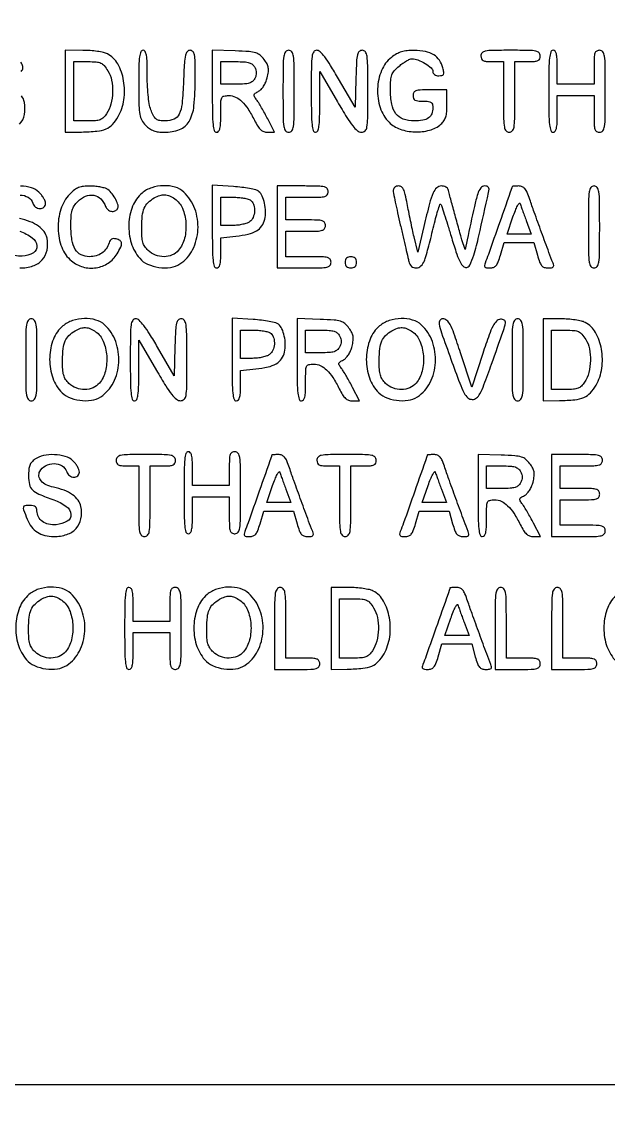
# Model space of a CAD drawing. Extents: x 0 to 1066, y 0 to 761.
# Drawn here: x 835.47 to 853.03, y 336.41 to 368.78 of the extents above; entities that cross this region are included whole.
import ezdxf

# ---------------------------------------------------------------- set-up
doc = ezdxf.new("R2010")
doc.units = 0
doc.header["$MEASUREMENT"] = 0

msp = doc.modelspace()

# ---------------------------------------------------------------- linework, layer by layer
for points in [[(183.390323, 95.266879, 0.000001), (192.989143, 95.254457, 0.000118)], [(479.458836, 95.240684, -0.000004), (502.524384, 95.211821, -0.198594)], [(710.559243, 95.267872, -0.000023), (733.258836, 95.240684, -0.000004), (756.324384, 95.211821, -0.198594)], [(416.092229, 95.24091, -0.000004), (439.072908, 95.212432, -0.198597)], [(542.992229, 95.24091, -0.000004), (565.972908, 95.212432, -0.198597)], [(606.442229, 95.24091, -0.000004), (629.422908, 95.212432, -0.198597)], [(669.892229, 95.24091, -0.000004), (692.872908, 95.212432, -0.198597)], [(835.461196, 367.292972, 0.210147), (835.5096, 367.403053, 0.093821), (835.495933, 367.475246, 0.037607), (835.452083, 367.56617, 0.035541)], [(835.413688, 365.714824, 0.137881), (835.555828, 366.001302, 0.093265), (835.556028, 366.368047, 0.114024), (835.472495, 366.558928, 0.079467)], [(835.430231, 363.592698, -0.133716), (835.669553, 363.5261, -0.183571), (835.807073, 363.352672, 0.153609), (835.888987, 363.236012, 0.157876), (836.022016, 363.188861, 0.194842), (836.137996, 363.232172, 0.210147), (836.1864, 363.342253, 0.093821), (836.172733, 363.414446, 0.037607), (836.128883, 363.50537, 0.035541), (836.065523, 363.598863, 0.037508), (835.990597, 363.680653, 0.118482), (835.76487, 363.809394, 0.061394), (835.442523, 363.861356, 0.060569)], [(835.423473, 361.4112, 0.079385), (835.812677, 361.473386, 0.130563), (836.090488, 361.654024, 0.137881), (836.232628, 361.940502, 0.093265), (836.232828, 362.307247, 0.114024), (836.149295, 362.498128, 0.079467), (835.98027, 362.662886, 0.063948), (835.730922, 362.7947, 0.038754), (835.409766, 362.887434, -0.060203)], [(835.417697, 362.510657, -0.070637), (835.792195, 362.314569, -0.215768), (835.931951, 362.071824, -0.299828), (835.824196, 361.867464, -0.104684), (835.490404, 361.76627, -0.073735), (835.263938, 361.780205, -0.104161)]]:
    msp.add_lwpolyline(points, format="xyb")
for points in [[(409.06215, 749.15415), (40.8618, 749.132981), (40.8618, 380.65769), (40.8618, 12.1824), (501.2973, 12.1824), (961.7328, 12.1824), (961.7328, 380.646631), (961.7328, 749.110861), (961.41555, 749.1633, 0.040886), (961.153339, 749.184871, 0.000002), (934.190609, 749.194398, 0.000089), (904.448031, 749.199508, 0.000054), (869.1804, 749.195529, -0.000029), (813.61687, 749.186499, -0.000004), (696.10453, 749.175037, -0.000004), (556.774728, 749.163736, -0.000004)], [(836.7786, 366.6987), (836.7786, 365.472), (837.26505, 365.480433, 0.018847), (837.72802, 365.505933, 0.076273), (838.001429, 365.574281, 0.107083), (838.192618, 365.708069, 0.057946), (838.362822, 365.940964, 0.09461), (838.533813, 366.445618, 0.077415), (838.524401, 367.016231, 0.083451), (838.348767, 367.516665, 0.148656), (838.038584, 367.818403, 0.065462), (837.92624, 367.858866, 0.01784), (837.740259, 367.892574, 0.017725), (837.524631, 367.915991, 0.017594), (837.30735, 367.924153), (836.7786, 367.9254)], [(838.9782, 366.906355, 0.003964), (838.983225, 366.272502, 0.037977), (839.00797, 366.003631, 0.086932), (839.06789, 365.834839, 0.067817), (839.185855, 365.679655, 0.045287), (839.303029, 365.58198, 0.061733), (839.424829, 365.518405, 0.057123), (839.565702, 365.483388, 0.032389), (839.741316, 365.472, 0.091481), (840.199083, 365.55646, 0.171956), (840.481883, 365.797325, 0.107033), (840.629919, 366.25713, 0.02456), (840.6702, 367.076683, 0.004091), (840.666058, 367.582882, 0.042042), (840.645104, 367.790879, 0.139542), (840.596841, 367.887871, 0.210994), (840.511867, 367.9254, 0.224554), (840.425366, 367.884489, 0.120063), (840.373004, 367.775607, 0.038088), (840.34221, 367.545674, 0.003955), (840.315425, 367.000462, -0.011778), (840.27175, 366.32671, -0.086058), (840.188904, 366.015262, -0.186836), (840.033186, 365.864354, -0.100409), (839.767224, 365.8104, -0.036356), (839.605466, 365.822177, -0.118728), (839.506554, 365.861881, -0.110433), (839.432563, 365.944102, -0.02926), (839.354583, 366.103783, -0.051176), (839.303026, 366.274361, -0.018965), (839.264664, 366.522597, -0.016895), (839.240092, 366.82299, -0.011958), (839.232, 367.161283, 0.005918), (839.227205, 367.566443, 0.03524), (839.207338, 367.776897, 0.084231), (839.169149, 367.887437, 0.274093), (839.1051, 367.9254, 0.308918), (839.038915, 367.880195, 0.062189), (839.001984, 367.734409, 0.026926), (838.982683, 367.459339, 0.004053)], [(841.1778, 366.702121, 0.003202), (841.182126, 366.026613, 0.022501), (841.201132, 365.69817, 0.049121), (841.23703, 365.521947, 0.329081), (841.3047, 365.472, 0.232029), (841.366437, 365.50228, 0.108427), (841.405569, 365.5848, 0.047315), (841.426301, 365.740657, 0.00942), (841.4316, 366.0219, -0.00595), (841.435907, 366.383865, -0.096871), (841.461944, 366.501998, -0.238613), (841.52661, 366.555615, -0.056005), (841.670653, 366.5718, -0.111153), (841.872105, 366.526456, -0.081177), (842.06142, 366.395601, -0.058854), (842.24711, 366.168971, -0.025924), (842.438972, 365.83155, 0.021841), (842.538716, 365.652753, 0.069009), (842.62587, 365.547227, 0.100305), (842.718378, 365.491432, 0.085906), (842.830645, 365.472), (843.04185, 365.472), (842.835673, 365.87385, 0.006834), (842.747606, 366.039872, 0.006481), (842.653498, 366.206412, 0.006451), (842.566451, 366.35156, 0.022591), (842.505027, 366.441675, -0.02569), (842.438448, 366.540664, -0.192002), (842.429529, 366.595464, -0.198014), (842.460863, 366.64039, -0.027525), (842.561728, 366.697575, 0.089041), (842.639681, 366.755414, 0.046566), (842.714198, 366.851076, 0.042448), (842.777434, 366.971402, 0.038847), (842.821664, 367.104263, 0.026721), (842.855634, 367.280622, 0.076578), (842.853642, 367.405041, 0.082928), (842.814616, 367.517384, 0.035157), (842.728272, 367.652062, 0.057331), (842.605702, 367.78234, 0.10358), (842.477317, 367.851632, 0.055706), (842.282185, 367.886574, 0.007564), (841.866958, 367.907671), (841.1778, 367.932243)], [(843.2928, 366.6987, 0.002322), (843.296389, 365.925838, 0.031956), (843.316867, 365.646487, 0.123223), (843.367678, 365.520109, 0.240299), (843.462, 365.472, 0.240299), (843.556322, 365.520109, 0.123223), (843.607133, 365.646487, 0.031956), (843.627611, 365.925838, 0.002322), (843.6312, 366.6987, 0.002322), (843.627611, 367.471562, 0.031956), (843.607133, 367.750912, 0.123223), (843.556322, 367.877291, 0.240299), (843.462, 367.9254, 0.240299), (843.367678, 367.877291, 0.123223), (843.316867, 367.750912, 0.031956), (843.296389, 367.471562, 0.002322)], [(844.1388, 366.6987, 0.003213), (844.143128, 366.025179, 0.022561), (844.162138, 365.6976, 0.049302), (844.198053, 365.521877, 0.328801), (844.2657, 365.472, 0.295501), (844.331072, 365.514331, 0.070336), (844.368806, 365.645031, 0.029944), (844.38884, 365.892594, 0.004715), (844.394437, 366.38145), (844.396274, 367.2909), (844.923187, 366.384757, 0.006242), (845.202561, 365.917824, 0.029041), (845.382282, 365.660537, 0.052989), (845.519526, 365.520038, 0.170079), (845.64045, 365.475307, 0.199339), (845.748731, 365.518073, 0.163117), (845.806425, 365.629506, 0.036571), (845.827504, 365.888381, 0.002034), (845.8308, 366.6987, 0.002367), (845.827169, 367.465872, 0.031318), (845.806784, 367.748183, 0.117824), (845.756977, 367.876877, 0.246563), (845.66456, 367.9254, 0.195513), (845.573755, 367.888482, 0.145553), (845.520452, 367.793056, 0.043894), (845.492939, 367.586793, 0.004128), (845.47421, 367.075518), (845.4501, 366.225636), (844.956917, 367.075518, 0.007787), (844.716838, 367.474783, 0.025041), (844.540001, 367.72941, 0.035073), (844.402147, 367.884318, 0.195814), (844.301267, 367.9254, 0.254619), (844.211261, 367.876388, 0.110911), (844.162751, 367.744558, 0.030502), (844.142487, 367.458386, 0.002427)], [(846.537328, 367.713543, 0.129246), (846.241205, 367.320897, 0.088626), (846.123013, 366.772592, 0.087215), (846.201565, 366.208933, 0.118789), (846.46836, 365.772731, 0.112618), (846.796824, 365.566294, 0.075265), (847.234935, 365.483595, 0.075304), (847.677652, 365.534285, 0.113008), (848.019523, 365.716366, 0.065979), (848.107355, 365.815589, 0.074329), (848.162072, 365.930491, 0.054743), (848.190967, 366.083484, 0.019325), (848.1996, 366.306773), (848.1996, 366.741), (847.692, 366.741, 0.008455), (847.398302, 366.736033, 0.072107), (847.269, 366.7128, 0.188641), (847.207468, 366.661532, 0.12648), (847.1844, 366.5718, 0.087745), (847.199399, 366.486992, 0.177212), (847.242563, 366.435836, 0.10769), (847.326166, 366.409553, 0.022514), (847.4805, 366.4026, -0.021714), (847.642585, 366.395558, -0.124268), (847.723265, 366.367551, -0.187079), (847.763695, 366.310864, -0.062494), (847.7766, 366.20802, -0.091498), (847.742963, 366.025747, -0.148314), (847.647174, 365.902186, -0.113347), (847.477088, 365.832047, -0.041372), (847.21592, 365.8104, -0.086758), (846.893334, 365.866799, -0.145015), (846.673123, 366.028775, -0.116882), (846.547179, 366.313949, -0.045825), (846.5076, 366.744889, -0.015089), (846.516247, 367.031368, -0.073154), (846.549495, 367.190158, -0.095003), (846.622951, 367.312179, -0.035007), (846.767891, 367.45258, -0.021479), (846.876686, 367.536417, -0.024071), (846.988326, 367.607263, -0.024321), (847.088191, 367.657828, -0.105406), (847.152792, 367.6716, -0.095864), (847.330127, 367.637284, -0.042073), (847.544696, 367.529265, -0.039621), (847.727119, 367.396347, -0.218876), (847.7766, 367.288727, 0.137225), (847.790137, 367.240332, 0.104143), (847.827996, 367.199939, 0.087371), (847.885539, 367.173135, 0.065501), (847.954971, 367.164, 0.051376), (848.047948, 367.173579, 0.224479), (848.090899, 367.206025, 0.158116), (848.10158, 367.268788, 0.023398), (848.076742, 367.39665, 0.090086), (847.974494, 367.62664, 0.105062), (847.802033, 367.791682, 0.089301), (847.55348, 367.889788, 0.048933), (847.2267, 367.922581, 0.02471), (847.007234, 367.912218, 0.049497), (846.837112, 367.878529, 0.05494), (846.688639, 367.815021, 0.038421)], [(849.2148, 367.7562, 0.094959), (849.231363, 367.669774, 0.184152), (849.27825, 367.618725, 0.098846), (849.371239, 367.59333, 0.017388), (849.5532, 367.587), (849.8916, 367.587), (849.8916, 366.5295, 0.002827), (849.895331, 365.869541, 0.036854), (849.916134, 365.625338, 0.138781), (849.967394, 365.514868, 0.218517), (850.0608, 365.472, 0.218517), (850.154206, 365.514868, 0.138781), (850.205466, 365.625338, 0.036854), (850.226269, 365.869541, 0.002827), (850.23, 366.5295), (850.23, 367.587), (850.6107, 367.587, 0.013964), (850.820458, 367.592859, 0.090841), (850.922663, 367.61755, 0.188085), (850.973234, 367.668595, 0.102588), (850.9914, 367.7562, 0.193568), (850.954202, 367.848685, 0.15568), (850.859213, 367.900221, 0.043488), (850.650205, 367.921467, 0.003595), (850.1031, 367.9254, 0.003595), (849.555995, 367.921467, 0.043488), (849.346988, 367.900221, 0.15568), (849.251998, 367.848685, 0.193568)], [(851.2452, 366.6987, 0.003213), (851.249528, 366.025179, 0.022561), (851.268538, 365.6976, 0.049302), (851.304453, 365.521877, 0.328801), (851.3721, 365.472, 0.232029), (851.433837, 365.50228, 0.108427), (851.472969, 365.5848, 0.047315), (851.493701, 365.740657, 0.00942), (851.499, 366.0219), (851.499, 366.5718), (852.0489, 366.5718), (852.5988, 366.5718), (852.5988, 366.0219, 0.007414), (852.603571, 365.70012, 0.067313), (852.626458, 365.561888, 0.186514), (852.677813, 365.496704, 0.134481), (852.768, 365.472, 0.240299), (852.862322, 365.520109, 0.123223), (852.913133, 365.646487, 0.031956), (852.933611, 365.925838, 0.002322), (852.9372, 366.6987, 0.002322), (852.933611, 367.471562, 0.031956), (852.913133, 367.750912, 0.123223), (852.862322, 367.877291, 0.240299), (852.768, 367.9254, 0.12648), (852.678268, 367.902332, 0.188641), (852.627, 367.8408, 0.072107), (852.603767, 367.711498, 0.008455), (852.5988, 367.4178), (852.5988, 366.9102), (852.0489, 366.9102), (851.499, 366.9102), (851.499, 367.4178, 0.010614), (851.493547, 367.674641, 0.050675), (851.472563, 367.81965, 0.113455), (851.433268, 367.89683, 0.222027), (851.3721, 367.9254, 0.328801), (851.304453, 367.875523, 0.049302), (851.268538, 367.6998, 0.022561), (851.249528, 367.372221, 0.003213)], [(838.053553, 367.31205, -0.090931), (838.165874, 367.030331, -0.056823), (838.195935, 366.675409, -0.056208), (838.145025, 366.317588, -0.081785), (838.01623, 366.026709, -0.053857), (837.922967, 365.913166, -0.102503), (837.823965, 365.849535, -0.073821), (837.686288, 365.818809, -0.018052), (837.45345, 365.8104), (837.0324, 365.8104), (837.0324, 366.6987), (837.0324, 367.587), (837.456643, 367.587, -0.017821), (837.706618, 367.578088, -0.090339), (837.841117, 367.543535, -0.111314), (837.940876, 367.467166, -0.033754)], [(842.4468, 367.4178, -0.049536), (842.482962, 367.330426, -0.073486), (842.495053, 367.2486, -0.073486), (842.482962, 367.166774, -0.049536), (842.4468, 367.0794, -0.09537), (842.377905, 366.994475, -0.100861), (842.283666, 366.943233, -0.059921), (842.138632, 366.917248, -0.014397), (841.893923, 366.9102), (841.4316, 366.9102), (841.4316, 367.2486), (841.4316, 367.587), (841.893923, 367.587, -0.014397), (842.138632, 367.579952, -0.059921), (842.283666, 367.553967, -0.100861), (842.377905, 367.502725, -0.09537)], [(836.914429, 363.62012, 0.114205), (836.646561, 363.16974, 0.083506), (836.563634, 362.591764, 0.085163), (836.674164, 362.029294, 0.127519), (836.962603, 361.623227, 0.108551), (837.308466, 361.441735, 0.105254), (837.702605, 361.419143, 0.106878), (838.067022, 361.558573, 0.11522), (838.329718, 361.833312, 0.021165), (838.438399, 362.036461, 0.127063), (838.461565, 362.153049, 0.232712), (838.418827, 362.228758, 0.086167), (838.304343, 362.280943, 0.067058), (838.227489, 362.290355, 0.120753), (838.166362, 362.274591, 0.12276), (838.120109, 362.232609, 0.07065), (838.087301, 362.164411, -0.072622), (838.001176, 361.987171, -0.089596), (837.872695, 361.856259, -0.08774), (837.704231, 361.776738, -0.066597), (837.501387, 361.7496, -0.114856), (837.251275, 361.807822, -0.145297), (837.077722, 361.968208, -0.099183), (836.978115, 362.251134, -0.035212), (836.9478, 362.681069, -0.014703), (836.956129, 362.964243, -0.055361), (836.986025, 363.139021, -0.07729), (837.047479, 363.271512, -0.049247), (837.155455, 363.403145, -0.096703), (837.389025, 363.560412, -0.146157), (837.631027, 363.587024, -0.15206), (837.841232, 363.47691, -0.107279), (837.986738, 363.25125, 0.127947), (838.053011, 363.157126, 0.131147), (838.15616, 363.108314, 0.142401), (838.263476, 363.119266, 0.159485), (838.342619, 363.186052, 0.211029), (838.356763, 363.288173, 0.047286), (838.291219, 363.455749, 0.046742), (838.183102, 363.62791, 0.065556), (838.054931, 363.756159, 0.088545), (837.977829, 363.796119, 0.025252), (837.846736, 363.829736, 0.02458), (837.692306, 363.853294, 0.023821), (837.534678, 363.861909, 0.026305), (837.32463, 363.852319, 0.068477), (837.177786, 363.817166, 0.074054), (837.052648, 363.745592, 0.034872)], [(839.077603, 363.652573, 0.123885), (838.794412, 363.259877, 0.085485), (838.680837, 362.720957, 0.082885), (838.753308, 362.158936, 0.104562), (839.005039, 361.700326, 0.111799), (839.243009, 361.523975, 0.06908), (839.579408, 361.428281, 0.069045), (839.929365, 361.427815, 0.111332), (840.207282, 361.531881, 0.131426), (840.588039, 361.95786, 0.103697), (840.748454, 362.557511, 0.101152), (840.65579, 363.183853, 0.118621), (840.325171, 363.683419, 0.118666), (840.065435, 363.830001, 0.075716), (839.719756, 363.873938, 0.073305), (839.364741, 363.812607, 0.095814)], [(841.1778, 362.649026, 0.003177), (841.182121, 361.969044, 0.022367), (841.201118, 361.638654, 0.048715), (841.23698, 361.461302, 0.329705), (841.3047, 361.4112, 0.208378), (841.365043, 361.43749, 0.11961), (841.404531, 361.507927, 0.055661), (841.425906, 361.638999, 0.012613), (841.4316, 361.864664), (841.4316, 362.318128), (841.88655, 362.365083, 0.029754), (842.252321, 362.424988, 0.076952), (842.500388, 362.522757, 0.106873), (842.658428, 362.667632, 0.100256), (842.747012, 362.86812, 0.058942), (842.769983, 363.100686, 0.048856), (842.74094, 363.347941, 0.051542), (842.669641, 363.564871, 0.114883), (842.565197, 363.702457, 0.111025), (842.481735, 363.745019, 0.015594), (842.291766, 363.78735, 0.017167), (842.060129, 363.823244, 0.01383), (841.809235, 363.846328), (841.1778, 363.886851)], [(843.1236, 362.6379), (843.1236, 361.4112), (843.9273, 361.4112, 0.004147), (844.418009, 361.41527, 0.047763), (844.609388, 361.436803, 0.16431), (844.696794, 361.488393, 0.179874), (844.731, 361.5804, 0.157888), (844.70146, 361.671616, 0.176663), (844.62525, 361.723162, 0.055952), (844.460378, 361.745253, 0.005351), (844.0542, 361.7496), (843.3774, 361.7496), (843.3774, 362.1303), (843.3774, 362.511), (843.9696, 362.511, 0.006583), (844.319492, 362.515607, 0.063075), (844.466625, 362.538193, 0.183695), (844.53547, 362.589626, 0.142406), (844.5618, 362.6802, 0.142406), (844.53547, 362.770774, 0.183695), (844.466625, 362.822207, 0.063075), (844.319492, 362.844793, 0.006583), (843.9696, 362.8494), (843.3774, 362.8494), (843.3774, 363.1878), (843.3774, 363.5262), (844.0119, 363.5262, 0.005909), (844.389926, 363.530667, 0.059311), (844.545938, 363.55299, 0.180365), (844.618456, 363.604488, 0.150217), (844.6464, 363.6954, 0.17273), (844.613727, 363.787157, 0.168559), (844.530075, 363.83875, 0.050222), (844.347522, 363.860449, 0.004487), (843.885, 363.8646), (843.1236, 363.8646)], [(846.5922, 363.737004, 0.047767), (846.600443, 363.650913, 0.002528), (846.654238, 363.379943, 0.003959), (846.722492, 363.058057, 0.00287), (846.803393, 362.700654, -0.000002), (846.8875, 362.338738, -0.000002), (846.965537, 362.002931, -0.000002), (847.031037, 361.721067, -0.000017), (847.058805, 361.60155, 0.147869), (847.140127, 361.460131, 0.205885), (847.275644, 361.410782, 0.176392), (847.421455, 361.473475, 0.11354), (847.524846, 361.628083, 0.021448), (847.567256, 361.755871, 0.003611), (847.636071, 362.004207, 0.003945), (847.712581, 362.297464, 0.003496), (847.787689, 362.603947, -0.006156), (847.85992, 362.892052, -0.010899), (847.927562, 363.127499, -0.005551), (847.988241, 363.315207, -0.556878), (848.01055, 363.32045, -0.11647), (848.03367, 363.283034, -0.001547), (848.119585, 363.022481, -0.004332), (848.215893, 362.718434, -0.00282), (848.322085, 362.365736, 0.006286), (848.468408, 361.891677, 0.030826), (848.570662, 361.630823, 0.058933), (848.660781, 361.484803, 0.190588), (848.757684, 361.428875, 0.326366), (848.880275, 361.493344, 0.039676), (848.998907, 361.793483, 0.018108), (849.153141, 362.371196, 0.002117), (849.445134, 363.67425, 0.040046), (849.458078, 363.76873, 0.15964), (849.443214, 363.824494, 0.190105), (849.400344, 363.854968, 0.060633), (849.321208, 363.8646, 0.243546), (849.208212, 363.80609, 0.075824), (849.120029, 363.629817, 0.023764), (849.018462, 363.25553, 0.001912), (848.801879, 362.2572), (848.738826, 361.9611), (848.648598, 362.2572, -0.004222), (848.604012, 362.408072, -0.001439), (848.541759, 362.627854, -0.00143), (848.474405, 362.870956, -0.001648), (848.411596, 363.1032, 0.00027), (848.353198, 363.321517, 0.000345), (848.299137, 363.522631, 0.000267), (848.2536, 363.691213, 0.002921), (848.234866, 363.75885, 0.133791), (848.210506, 363.799301, 0.071199), (848.162612, 363.833536, 0.062684), (848.09971, 363.856728, 0.057069), (848.030961, 363.8646, 0.191396), (847.893237, 363.809876, 0.101864), (847.786333, 363.657352, 0.038771), (847.678781, 363.344173, 0.004991), (847.50775, 362.655187), (847.323406, 361.87954), (847.214633, 362.34332, -0.004337), (847.166044, 362.558887, -0.002315), (847.10952, 362.826185, -0.002304), (847.054321, 363.099677, -0.003592), (847.009545, 363.33585, 0.011053), (846.952627, 363.613379, 0.057006), (846.900663, 363.76109, 0.121799), (846.837634, 363.83675, 0.159795), (846.752715, 363.8646, 0.077986), (846.691396, 363.854977, 0.090324), (846.639351, 363.827119, 0.100781), (846.604558, 363.785666, 0.124994)], [(850.145395, 363.84345, -0.084799), (850.138891, 363.805434, -0.000052), (849.77292, 362.766662, -0.000388), (849.437376, 361.816928, -0.009822), (849.340375, 361.55925, 0.060048), (849.320783, 361.485519, 0.230938), (849.335032, 361.441662, 0.170663), (849.383125, 361.417554, 0.031659), (849.483379, 361.4112, 0.086283), (849.591494, 361.429997, 0.134827), (849.668323, 361.483959, 0.082591), (849.730396, 361.59097, 0.018432), (849.797868, 361.7919), (849.910276, 362.1726), (850.355243, 362.1726), (850.800211, 362.1726), (850.9068, 361.7919, 0.017944), (850.972185, 361.58699, 0.087286), (851.032412, 361.481531, 0.141822), (851.109634, 361.429152, 0.078722), (851.222946, 361.4112, 0.029308), (851.328092, 361.417368, 0.166988), (851.377822, 361.441276, 0.236769), (851.392664, 361.485066, 0.061225), (851.37289, 361.55925, -0.006965), (851.250601, 361.875606, -0.001209), (851.029345, 362.47704, -0.001323), (850.809617, 363.083787, -0.005089), (850.677852, 363.46275, 0.017403), (850.599081, 363.6725, 0.074917), (850.530322, 363.786275, 0.125362), (850.450616, 363.844172, 0.094981), (850.344049, 363.8646, 0.00999), (850.267884, 363.863078, 0.016528), (850.203752, 363.858387, 0.010464), (850.152648, 363.851862, 0.371455)], [(852.4296, 362.6379, 0.002322), (852.433189, 361.865038, 0.031956), (852.453667, 361.585687, 0.123223), (852.504478, 361.459309, 0.240299), (852.5988, 361.4112, 0.240299), (852.693122, 361.459309, 0.123223), (852.743933, 361.585687, 0.031956), (852.764411, 361.865038, 0.002322), (852.768, 362.6379, 0.002322), (852.764411, 363.410762, 0.031956), (852.743933, 363.690112, 0.123223), (852.693122, 363.816491, 0.240299), (852.5988, 363.8646, 0.240299), (852.504478, 363.816491, 0.123223), (852.453667, 363.690112, 0.031956), (852.433189, 363.410762, 0.002322)], [(840.056697, 363.480839, -0.143223), (840.284398, 363.196523, -0.079931), (840.38686, 362.761353, -0.077332), (840.348665, 362.300218, -0.11509), (840.167396, 361.93995, -0.119537), (839.978984, 361.800395, -0.098447), (839.733327, 361.749752, -0.09388), (839.476877, 361.796462, -0.097006), (839.258603, 361.933547, -0.056872), (839.157683, 362.05264, -0.080028), (839.099787, 362.178996, -0.054705), (839.071963, 362.350724, -0.014142), (839.065491, 362.631497, -0.025001), (839.084555, 362.976355, -0.075567), (839.143982, 363.203338, -0.098225), (839.257437, 363.368205, -0.062967), (839.4435, 363.508619, -0.051006), (839.608266, 363.581958, -0.090781), (839.754914, 363.601995, -0.090761), (839.899171, 363.568781, -0.050966)], [(842.34528, 363.42468, -0.13151), (842.424434, 363.287669, -0.084316), (842.4418, 363.103715, -0.084006), (842.397413, 362.923681, -0.128741), (842.29875, 362.797967, -0.079472), (842.217395, 362.754501, -0.027293), (842.088572, 362.717804, -0.026323), (841.939663, 362.692196, -0.027554), (841.79115, 362.682891), (841.4316, 362.6802), (841.4316, 363.1032), (841.4316, 363.5262), (841.83768, 363.5262, -0.022886), (842.000585, 363.51874, -0.026473), (842.154295, 363.496378, -0.026952), (842.280495, 363.463981, -0.120635)], [(850.571555, 362.82825), (850.721344, 362.4264), (850.359038, 362.4264), (849.996732, 362.4264), (850.174543, 362.940818, -0.011999), (850.245293, 363.130624, -0.026422), (850.310317, 363.271059, -0.047278), (850.360634, 363.347701, -0.601846), (850.38706, 363.342668, 0.009837), (850.408896, 363.276495, 0.001488), (850.455571, 363.145123, 0.001668), (850.511662, 362.990356, 0.001442)], [(845.154, 361.5804, 0.072254), (845.164731, 361.506531, 0.124864), (845.1963, 361.4535, 0.124864), (845.249331, 361.421931, 0.072254), (845.3232, 361.4112, 0.072254), (845.397069, 361.421931, 0.124864), (845.4501, 361.4535, 0.124864), (845.481669, 361.506531, 0.072254), (845.4924, 361.5804, 0.072254), (845.481669, 361.654269, 0.124864), (845.4501, 361.7073, 0.124864), (845.397069, 361.738869, 0.072254), (845.3232, 361.7496, 0.072254), (845.249331, 361.738869, 0.124864), (845.1963, 361.7073, 0.124864), (845.164731, 361.654269, 0.072254)], [(835.5942, 358.6617, 0.002322), (835.597789, 357.888838, 0.031956), (835.618267, 357.609488, 0.123223), (835.669078, 357.483109, 0.240299), (835.7634, 357.435, 0.240299), (835.857722, 357.483109, 0.123223), (835.908533, 357.609488, 0.031956), (835.929011, 357.888838, 0.002322), (835.9326, 358.6617, 0.002322), (835.929011, 359.434562, 0.031956), (835.908533, 359.713912, 0.123223), (835.857722, 359.840291, 0.240299), (835.7634, 359.8884, 0.240299), (835.669078, 359.840291, 0.123223), (835.618267, 359.713912, 0.031956), (835.597789, 359.434562, 0.002322)], [(836.708803, 359.676373, 0.123885), (836.425612, 359.283677, 0.085485), (836.312037, 358.744757, 0.082885), (836.384508, 358.182736, 0.104562), (836.636239, 357.724126, 0.111799), (836.874209, 357.547775, 0.06908), (837.210608, 357.452081, 0.069045), (837.560565, 357.451615, 0.111332), (837.838482, 357.555681, 0.131426), (838.219239, 357.98166, 0.103697), (838.379654, 358.581311, 0.101152), (838.28699, 359.207653, 0.118621), (837.956371, 359.707219, 0.118666), (837.696635, 359.853801, 0.075716), (837.350956, 359.897738, 0.073305), (836.995941, 359.836407, 0.095814)], [(838.7244, 358.6617, 0.003213), (838.728728, 357.988179, 0.022561), (838.747738, 357.6606, 0.049302), (838.783653, 357.484877, 0.328801), (838.8513, 357.435, 0.295501), (838.916672, 357.477331, 0.070336), (838.954406, 357.608031, 0.029944), (838.97444, 357.855594, 0.004715), (838.980037, 358.34445), (838.981874, 359.2539), (839.508787, 358.347757, 0.006242), (839.788161, 357.880824, 0.029041), (839.967882, 357.623537, 0.052989), (840.105126, 357.483038, 0.170079), (840.22605, 357.438307, 0.199339), (840.334331, 357.481073, 0.163117), (840.392025, 357.592506, 0.036571), (840.413104, 357.851381, 0.002034), (840.4164, 358.6617, 0.002367), (840.412769, 359.428872, 0.031318), (840.392384, 359.711183, 0.117824), (840.342577, 359.839877, 0.246563), (840.25016, 359.8884, 0.195513), (840.159355, 359.851482, 0.145553), (840.106052, 359.756056, 0.043894), (840.078539, 359.549793, 0.004128), (840.05981, 359.038518), (840.0357, 358.188636), (839.542517, 359.038518, 0.007787), (839.302438, 359.437783, 0.025041), (839.125601, 359.69241, 0.035073), (838.987747, 359.847318, 0.195814), (838.886867, 359.8884, 0.254619), (838.796861, 359.839388, 0.110911), (838.748351, 359.707558, 0.030502), (838.728087, 359.421386, 0.002427)], [(841.77, 358.672826, 0.003177), (841.774321, 357.992844, 0.022367), (841.793318, 357.662454, 0.048715), (841.82918, 357.485102, 0.329705), (841.8969, 357.435, 0.208378), (841.957243, 357.46129, 0.11961), (841.996731, 357.531727, 0.055661), (842.018106, 357.662799, 0.012613), (842.0238, 357.888464), (842.0238, 358.341928), (842.47875, 358.388883, 0.029754), (842.844521, 358.448788, 0.076952), (843.092588, 358.546557, 0.106873), (843.250628, 358.691432, 0.100256), (843.339212, 358.89192, 0.058942), (843.362183, 359.124486, 0.048856), (843.33314, 359.371741, 0.051542), (843.261841, 359.588671, 0.114883), (843.157397, 359.726257, 0.111025), (843.073935, 359.768819, 0.015594), (842.883966, 359.81115, 0.017167), (842.652329, 359.847044, 0.01383), (842.401435, 359.870128), (841.77, 359.910651)], [(843.7158, 358.665121, 0.003202), (843.720126, 357.989613, 0.022501), (843.739132, 357.66117, 0.049121), (843.77503, 357.484947, 0.329081), (843.8427, 357.435, 0.232029), (843.904437, 357.46528, 0.108427), (843.943569, 357.5478, 0.047315), (843.964301, 357.703657, 0.00942), (843.9696, 357.9849, -0.00595), (843.973907, 358.346865, -0.096871), (843.999944, 358.464998, -0.238613), (844.06461, 358.518615, -0.056005), (844.208653, 358.5348, -0.111153), (844.410105, 358.489456, -0.081177), (844.59942, 358.358601, -0.058854), (844.78511, 358.131971, -0.025924), (844.976972, 357.79455, 0.021841), (845.076716, 357.615753, 0.069009), (845.16387, 357.510227, 0.100305), (845.256378, 357.454432, 0.085906), (845.368645, 357.435), (845.57985, 357.435), (845.373673, 357.83685, 0.006834), (845.285606, 358.002872, 0.006481), (845.191498, 358.169412, 0.006451), (845.104451, 358.31456, 0.022591), (845.043027, 358.404675, -0.02569), (844.976448, 358.503664, -0.192002), (844.967529, 358.558464, -0.198014), (844.998863, 358.60339, -0.027525), (845.099728, 358.660575, 0.089041), (845.177681, 358.718414, 0.046566), (845.252198, 358.814076, 0.042448), (845.315434, 358.934402, 0.038847), (845.359664, 359.067263, 0.026721), (845.393634, 359.243622, 0.076578), (845.391642, 359.368041, 0.082928), (845.352616, 359.480384, 0.035157), (845.266272, 359.615062, 0.057331), (845.143702, 359.74534, 0.10358), (845.015317, 359.814632, 0.055706), (844.820185, 359.849574, 0.007564), (844.404958, 359.870671), (843.7158, 359.895243)], [(846.184003, 359.676373, 0.123885), (845.900812, 359.283677, 0.085485), (845.787237, 358.744757, 0.082885), (845.859708, 358.182736, 0.104562), (846.111439, 357.724126, 0.111799), (846.349409, 357.547775, 0.06908), (846.685808, 357.452081, 0.069045), (847.035765, 357.451615, 0.111332), (847.313682, 357.555681, 0.131426), (847.694439, 357.98166, 0.103697), (847.854854, 358.581311, 0.101152), (847.76219, 359.207653, 0.118621), (847.431571, 359.707219, 0.118666), (847.171835, 359.853801, 0.075716), (846.826156, 359.897738, 0.073305), (846.471141, 359.836407, 0.095814)], [(848.31686, 358.68285, 0.003393), (848.580069, 357.967987, 0.031784), (848.714664, 357.669105, 0.088186), (848.825721, 357.526771, 0.185146), (848.954742, 357.4773, 0.171713), (849.080848, 357.521924, 0.097838), (849.185669, 357.647508, 0.035907), (849.306575, 357.912053, 0.004013), (849.533104, 358.5348, 0.000902), (849.887412, 359.539458, 0.03521), (849.94978, 359.767596, 0.313686), (849.91334, 359.851101, 0.175088), (849.799783, 359.874682, 0.158568), (849.678943, 359.815347, 0.080982), (849.577165, 359.678142, 0.034439), (849.462342, 359.412335, 0.004852), (849.269255, 358.847166), (848.938766, 357.848232), (848.603771, 358.868316, 0.004319), (848.404081, 359.459121, 0.035828), (848.292319, 359.718955, 0.094668), (848.193792, 359.844189, 0.180786), (848.075513, 359.8884, 0.252582), (847.986096, 359.840152, 0.197186), (847.964718, 359.730057, 0.035219), (848.035013, 359.474069, 0.0019)], [(850.1454, 358.6617, 0.002322), (850.148989, 357.888838, 0.031956), (850.169467, 357.609488, 0.123223), (850.220278, 357.483109, 0.240299), (850.3146, 357.435, 0.240299), (850.408922, 357.483109, 0.123223), (850.459733, 357.609488, 0.031956), (850.480211, 357.888838, 0.002322), (850.4838, 358.6617, 0.002322), (850.480211, 359.434562, 0.031956), (850.459733, 359.713912, 0.123223), (850.408922, 359.840291, 0.240299), (850.3146, 359.8884, 0.240299), (850.220278, 359.840291, 0.123223), (850.169467, 359.713912, 0.031956), (850.148989, 359.434562, 0.002322)], [(851.076, 358.6617), (851.076, 357.435), (851.56245, 357.443433, 0.018847), (852.02542, 357.468933, 0.076273), (852.298829, 357.537281, 0.107083), (852.490018, 357.671069, 0.057946), (852.660222, 357.903964, 0.09461), (852.831213, 358.408618, 0.077415), (852.821801, 358.979231, 0.083451), (852.646167, 359.479665, 0.148656), (852.335984, 359.781403, 0.065462), (852.22364, 359.821866, 0.01784), (852.037659, 359.855574, 0.017725), (851.822031, 359.878991, 0.017594), (851.60475, 359.887153), (851.076, 359.8884)], [(837.687897, 359.504639, -0.143223), (837.915598, 359.220323, -0.079931), (838.01806, 358.785153, -0.077332), (837.979865, 358.324018, -0.11509), (837.798596, 357.96375, -0.119537), (837.610184, 357.824195, -0.098447), (837.364527, 357.773552, -0.09388), (837.108077, 357.820262, -0.097006), (836.889803, 357.957347, -0.056872), (836.788883, 358.07644, -0.080028), (836.730987, 358.202796, -0.054705), (836.703163, 358.374524, -0.014142), (836.696691, 358.655297, -0.025001), (836.715755, 359.000155, -0.075567), (836.775182, 359.227138, -0.098225), (836.888637, 359.392005, -0.062967), (837.0747, 359.532419, -0.051006), (837.239466, 359.605758, -0.090781), (837.386114, 359.625795, -0.090761), (837.530371, 359.592581, -0.050966)], [(842.93748, 359.44848, -0.13151), (843.016634, 359.311469, -0.084316), (843.034, 359.127515, -0.084006), (842.989613, 358.947481, -0.128741), (842.89095, 358.821767, -0.079472), (842.809595, 358.778301, -0.027293), (842.680772, 358.741604, -0.026323), (842.531863, 358.715996, -0.027554), (842.38335, 358.706691), (842.0238, 358.704), (842.0238, 359.127), (842.0238, 359.55), (842.42988, 359.55, -0.022886), (842.592785, 359.54254, -0.026473), (842.746496, 359.520178, -0.026952), (842.872695, 359.487781, -0.120635)], [(844.9848, 359.3808, -0.049536), (845.020962, 359.293426, -0.073486), (845.033053, 359.2116, -0.073486), (845.020962, 359.129774, -0.049536), (844.9848, 359.0424, -0.09537), (844.915905, 358.957475, -0.100861), (844.821666, 358.906233, -0.059921), (844.676632, 358.880248, -0.014397), (844.431923, 358.8732), (843.9696, 358.8732), (843.9696, 359.2116), (843.9696, 359.55), (844.431923, 359.55, -0.014397), (844.676632, 359.542952, -0.059921), (844.821666, 359.516967, -0.100861), (844.915905, 359.465725, -0.09537)], [(847.163097, 359.504639, -0.143223), (847.390798, 359.220323, -0.079931), (847.49326, 358.785153, -0.077332), (847.455065, 358.324018, -0.11509), (847.273796, 357.96375, -0.119537), (847.085384, 357.824195, -0.098447), (846.839727, 357.773552, -0.09388), (846.583277, 357.820262, -0.097006), (846.365003, 357.957347, -0.056872), (846.264083, 358.07644, -0.080028), (846.206187, 358.202796, -0.054705), (846.178363, 358.374524, -0.014142), (846.171891, 358.655297, -0.025001), (846.190955, 359.000155, -0.075567), (846.250382, 359.227138, -0.098225), (846.363837, 359.392005, -0.062967), (846.5499, 359.532419, -0.051006), (846.714666, 359.605758, -0.090781), (846.861314, 359.625795, -0.090761), (847.005571, 359.592581, -0.050966)], [(852.350953, 359.27505, -0.090931), (852.463274, 358.993331, -0.056823), (852.493335, 358.638409, -0.056208), (852.442425, 358.280588, -0.081785), (852.31363, 357.989709, -0.053857), (852.220367, 357.876166, -0.102503), (852.121365, 357.812535, -0.073821), (851.983688, 357.781809, -0.018052), (851.75085, 357.7734), (851.3298, 357.7734), (851.3298, 358.6617), (851.3298, 359.55), (851.754043, 359.55, -0.017821), (852.004018, 359.541088, -0.090339), (852.138517, 359.506535, -0.111314), (852.238276, 359.430166, -0.033754)], [(835.86915, 355.685944, 0.064007), (835.776352, 355.601732, 0.085808), (835.718551, 355.504165, 0.066535), (835.688034, 355.374274, 0.024477), (835.6788, 355.185758, 0.055339), (835.707437, 354.927812, 0.149321), (835.797673, 354.769324, 0.090969), (835.991444, 354.643662, 0.013145), (836.432897, 354.473657, -0.070637), (836.807395, 354.277569, -0.215768), (836.947151, 354.034824, -0.299828), (836.839396, 353.830464, -0.104684), (836.505604, 353.72927, -0.073735), (836.279138, 353.743205, -0.104161), (836.094847, 353.824673, -0.119079), (835.975523, 353.963512, -0.118782), (835.9326, 354.141643, 0.082235), (835.920146, 354.216852, 0.147435), (835.884033, 354.267334, 0.119852), (835.819824, 354.295894, 0.045016), (835.7211, 354.3048, 0.028442), (835.566693, 354.29601, 0.327023), (835.524592, 354.257113, 0.139119), (835.531229, 354.177942, 0.005125), (835.641089, 353.895001, 0.065244), (835.769877, 353.665252, 0.088006), (835.943242, 353.502438, 0.085852), (836.16554, 353.406565, 0.059042), (836.438673, 353.3742, 0.079385), (836.827877, 353.436386, 0.130563), (837.105688, 353.617024, 0.137881), (837.247828, 353.903502, 0.093265), (837.248028, 354.270247, 0.114024), (837.164495, 354.461128, 0.079467), (836.99547, 354.625886, 0.063948), (836.746122, 354.7577, 0.038754), (836.424966, 354.850434, -0.060203), (836.208287, 354.923177, -0.103319), (836.057206, 355.038045, -0.141227), (835.992842, 355.176835, -0.162669), (836.017278, 355.320146, -0.149104), (836.191037, 355.493203, -0.123853), (836.445431, 355.555698, -0.133716), (836.684753, 355.4891, -0.183571), (836.822273, 355.315672, 0.153609), (836.904187, 355.199012, 0.157876), (837.037216, 355.151861, 0.194842), (837.153196, 355.195172, 0.210147), (837.2016, 355.305253, 0.093821), (837.187933, 355.377446, 0.037607), (837.144083, 355.46837, 0.035541), (837.080723, 355.561863, 0.037508), (837.005797, 355.643653, 0.118482), (836.78007, 355.772394, 0.061394), (836.457723, 355.824356, 0.060569), (836.125556, 355.796454, 0.10142)], [(838.3014, 355.6584, 0.094959), (838.317963, 355.571974, 0.184152), (838.36485, 355.520925, 0.098846), (838.457839, 355.49553, 0.017388), (838.6398, 355.4892), (838.9782, 355.4892), (838.9782, 354.4317, 0.002827), (838.981931, 353.771741, 0.036854), (839.002734, 353.527537, 0.138781), (839.053994, 353.417068, 0.218517), (839.1474, 353.3742, 0.218517), (839.240806, 353.417068, 0.138781), (839.292066, 353.527537, 0.036854), (839.312869, 353.771741, 0.002827), (839.3166, 354.4317), (839.3166, 355.4892), (839.6973, 355.4892, 0.013964), (839.907058, 355.495059, 0.090841), (840.009263, 355.51975, 0.188085), (840.059834, 355.570795, 0.102588), (840.078, 355.6584, 0.193568), (840.040802, 355.750885, 0.15568), (839.945813, 355.802421, 0.043488), (839.736805, 355.823667, 0.003595), (839.1897, 355.8276, 0.003595), (838.642595, 355.823667, 0.043488), (838.433588, 355.802421, 0.15568), (838.338598, 355.750885, 0.193568)], [(840.3318, 354.6855, 0.003213), (840.336128, 354.011979, 0.022561), (840.355138, 353.6844, 0.049302), (840.391053, 353.508677, 0.328801), (840.4587, 353.4588, 0.232029), (840.520437, 353.48908, 0.108427), (840.559569, 353.5716, 0.047315), (840.580301, 353.727457, 0.00942), (840.5856, 354.0087), (840.5856, 354.5586), (841.1355, 354.5586), (841.6854, 354.5586), (841.6854, 354.0087, 0.007414), (841.690171, 353.68692, 0.067313), (841.713058, 353.548688, 0.186514), (841.764413, 353.483504, 0.134481), (841.8546, 353.4588, 0.240299), (841.948922, 353.506909, 0.123223), (841.999733, 353.633287, 0.031956), (842.020211, 353.912638, 0.002322), (842.0238, 354.6855, 0.002322), (842.020211, 355.458362, 0.031956), (841.999733, 355.737712, 0.123223), (841.948922, 355.864091, 0.240299), (841.8546, 355.9122, 0.12648), (841.764868, 355.889132, 0.188641), (841.7136, 355.8276, 0.072107), (841.690367, 355.698298, 0.008455), (841.6854, 355.4046), (841.6854, 354.897), (841.1355, 354.897), (840.5856, 354.897), (840.5856, 355.4046, 0.010614), (840.580147, 355.661441, 0.050675), (840.559163, 355.80645, 0.113455), (840.519868, 355.88363, 0.222027), (840.4587, 355.9122, 0.328801), (840.391053, 355.862323, 0.049302), (840.355138, 355.6866, 0.022561), (840.336128, 355.359021, 0.003213)], [(842.954395, 355.80645, -0.084799), (842.947891, 355.768434, -0.000052), (842.58192, 354.729662, -0.000388), (842.246376, 353.779928, -0.009822), (842.149375, 353.52225, 0.060048), (842.129783, 353.448519, 0.230938), (842.144032, 353.404662, 0.170663), (842.192125, 353.380554, 0.031659), (842.292379, 353.3742, 0.086283), (842.400494, 353.392997, 0.134827), (842.477323, 353.446959, 0.082591), (842.539396, 353.55397, 0.018432), (842.606868, 353.7549), (842.719276, 354.1356), (843.164243, 354.1356), (843.609211, 354.1356), (843.7158, 353.7549, 0.017944), (843.781185, 353.54999, 0.087286), (843.841412, 353.444531, 0.141822), (843.918634, 353.392152, 0.078722), (844.031946, 353.3742, 0.029308), (844.137092, 353.380368, 0.166988), (844.186822, 353.404276, 0.236769), (844.201664, 353.448066, 0.061225), (844.18189, 353.52225, -0.006965), (844.059601, 353.838606, -0.001209), (843.838345, 354.44004, -0.001323), (843.618617, 355.046787, -0.005089), (843.486852, 355.42575, 0.017403), (843.408081, 355.6355, 0.074917), (843.339322, 355.749275, 0.125362), (843.259616, 355.807172, 0.094981), (843.153049, 355.8276, 0.00999), (843.076884, 355.826078, 0.016528), (843.012752, 355.821387, 0.010464), (842.961648, 355.814862, 0.371455)], [(844.308, 355.6584, 0.094959), (844.324563, 355.571974, 0.184152), (844.37145, 355.520925, 0.098846), (844.464439, 355.49553, 0.017388), (844.6464, 355.4892), (844.9848, 355.4892), (844.9848, 354.4317, 0.002827), (844.988531, 353.771741, 0.036854), (845.009334, 353.527537, 0.138781), (845.060594, 353.417068, 0.218517), (845.154, 353.3742, 0.218517), (845.247406, 353.417068, 0.138781), (845.298666, 353.527537, 0.036854), (845.319469, 353.771741, 0.002827), (845.3232, 354.4317), (845.3232, 355.4892), (845.7039, 355.4892, 0.013964), (845.913658, 355.495059, 0.090841), (846.015863, 355.51975, 0.188085), (846.066434, 355.570795, 0.102588), (846.0846, 355.6584, 0.193568), (846.047402, 355.750885, 0.15568), (845.952413, 355.802421, 0.043488), (845.743405, 355.823667, 0.003595), (845.1963, 355.8276, 0.003595), (844.649195, 355.823667, 0.043488), (844.440188, 355.802421, 0.15568), (844.345198, 355.750885, 0.193568)], [(847.607395, 355.80645, -0.084799), (847.600891, 355.768434, -0.000052), (847.23492, 354.729662, -0.000388), (846.899376, 353.779928, -0.009822), (846.802375, 353.52225, 0.060048), (846.782783, 353.448519, 0.230938), (846.797032, 353.404662, 0.170663), (846.845125, 353.380554, 0.031659), (846.945379, 353.3742, 0.086283), (847.053494, 353.392997, 0.134827), (847.130323, 353.446959, 0.082591), (847.192396, 353.55397, 0.018432), (847.259868, 353.7549), (847.372276, 354.1356), (847.817243, 354.1356), (848.262211, 354.1356), (848.3688, 353.7549, 0.017944), (848.434185, 353.54999, 0.087286), (848.494412, 353.444531, 0.141822), (848.571634, 353.392152, 0.078722), (848.684946, 353.3742, 0.029308), (848.790092, 353.380368, 0.166988), (848.839822, 353.404276, 0.236769), (848.854664, 353.448066, 0.061225), (848.83489, 353.52225, -0.006965), (848.712601, 353.838606, -0.001209), (848.491345, 354.44004, -0.001323), (848.271617, 355.046787, -0.005089), (848.139852, 355.42575, 0.017403), (848.061081, 355.6355, 0.074917), (847.992322, 355.749275, 0.125362), (847.912616, 355.807172, 0.094981), (847.806049, 355.8276, 0.00999), (847.729884, 355.826078, 0.016528), (847.665752, 355.821387, 0.010464), (847.614648, 355.814862, 0.371455)], [(849.1302, 354.604321, 0.003202), (849.134526, 353.928813, 0.022501), (849.153532, 353.60037, 0.049121), (849.18943, 353.424147, 0.329081), (849.2571, 353.3742, 0.232029), (849.318837, 353.40448, 0.108427), (849.357969, 353.487, 0.047315), (849.378701, 353.642857, 0.00942), (849.384, 353.9241, -0.00595), (849.388307, 354.286065, -0.096871), (849.414344, 354.404198, -0.238613), (849.47901, 354.457815, -0.056005), (849.623053, 354.474, -0.111153), (849.824505, 354.428656, -0.081177), (850.01382, 354.297801, -0.058854), (850.19951, 354.071171, -0.025924), (850.391372, 353.73375, 0.021841), (850.491116, 353.554953, 0.069009), (850.57827, 353.449427, 0.100305), (850.670778, 353.393632, 0.085906), (850.783045, 353.3742), (850.99425, 353.3742), (850.788073, 353.77605, 0.006834), (850.700006, 353.942072, 0.006481), (850.605898, 354.108612, 0.006451), (850.518851, 354.25376, 0.022591), (850.457427, 354.343875, -0.02569), (850.390848, 354.442864, -0.192002), (850.381929, 354.497664, -0.198014), (850.413263, 354.54259, -0.027525), (850.514128, 354.599775, 0.089041), (850.592081, 354.657614, 0.046566), (850.666598, 354.753276, 0.042448), (850.729834, 354.873602, 0.038847), (850.774064, 355.006463, 0.026721), (850.808034, 355.182822, 0.076578), (850.806042, 355.307241, 0.082928), (850.767016, 355.419584, 0.035157), (850.680672, 355.554262, 0.057331), (850.558102, 355.68454, 0.10358), (850.429717, 355.753832, 0.055706), (850.234585, 355.788774, 0.007564), (849.819358, 355.809871), (849.1302, 355.834443)], [(851.3298, 354.6009), (851.3298, 353.3742), (852.1335, 353.3742, 0.004147), (852.624209, 353.37827, 0.047763), (852.815588, 353.399803, 0.16431), (852.902994, 353.451393, 0.179874), (852.9372, 353.5434, 0.157888), (852.90766, 353.634616, 0.176663), (852.83145, 353.686162, 0.055952), (852.666578, 353.708253, 0.005351), (852.2604, 353.7126), (851.5836, 353.7126), (851.5836, 354.0933), (851.5836, 354.474), (852.1758, 354.474, 0.006583), (852.525692, 354.478607, 0.063075), (852.672825, 354.501193, 0.183695), (852.74167, 354.552626, 0.142406), (852.768, 354.6432, 0.142406), (852.74167, 354.733774, 0.183695), (852.672825, 354.785207, 0.063075), (852.525692, 354.807793, 0.006583), (852.1758, 354.8124), (851.5836, 354.8124), (851.5836, 355.1508), (851.5836, 355.4892), (852.2181, 355.4892, 0.005909), (852.596126, 355.493667, 0.059311), (852.752138, 355.51599, 0.180365), (852.824656, 355.567488, 0.150217), (852.8526, 355.6584, 0.17273), (852.819927, 355.750157, 0.168559), (852.736275, 355.80175, 0.050222), (852.553722, 355.823449, 0.004487), (852.0912, 355.8276), (851.3298, 355.8276)], [(850.3992, 355.32, -0.049536), (850.435362, 355.232626, -0.073486), (850.447453, 355.1508, -0.073486), (850.435362, 355.068974, -0.049536), (850.3992, 354.9816, -0.09537), (850.330305, 354.896675, -0.100861), (850.236066, 354.845433, -0.059921), (850.091032, 354.819448, -0.014397), (849.846323, 354.8124), (849.384, 354.8124), (849.384, 355.1508), (849.384, 355.4892), (849.846323, 355.4892, -0.014397), (850.091032, 355.482152, -0.059921), (850.236066, 355.456167, -0.100861), (850.330305, 355.404925, -0.09537)], [(843.380555, 354.79125), (843.530344, 354.3894), (843.168038, 354.3894), (842.805732, 354.3894), (842.983543, 354.903818, -0.011999), (843.054293, 355.093624, -0.026422), (843.119317, 355.234059, -0.047278), (843.169634, 355.310701, -0.601846), (843.19606, 355.305668, 0.009837), (843.217896, 355.239495, 0.001488), (843.264571, 355.108123, 0.001668), (843.320662, 354.953356, 0.001442)], [(848.033555, 354.79125), (848.183344, 354.3894), (847.821038, 354.3894), (847.458732, 354.3894), (847.636543, 354.903818, -0.011999), (847.707293, 355.093624, -0.026422), (847.772317, 355.234059, -0.047278), (847.822634, 355.310701, -0.601846), (847.84906, 355.305668, 0.009837), (847.870896, 355.239495, 0.001488), (847.917571, 355.108123, 0.001668), (847.973662, 354.953356, 0.001442)], [(835.693603, 351.639373, 0.123885), (835.410412, 351.246677, 0.085485), (835.296837, 350.707757, 0.082885), (835.369308, 350.145736, 0.104562), (835.621039, 349.687126, 0.111799), (835.859009, 349.510775, 0.06908), (836.195408, 349.415081, 0.069045), (836.545365, 349.414615, 0.111332), (836.823282, 349.518681, 0.131426), (837.204039, 349.94466, 0.103697), (837.364454, 350.544311, 0.101152), (837.27179, 351.170653, 0.118621), (836.941171, 351.670219, 0.118666), (836.681435, 351.816801, 0.075716), (836.335756, 351.860738, 0.073305), (835.980741, 351.799407, 0.095814)], [(836.672697, 351.467639, -0.143223), (836.900398, 351.183323, -0.079931), (837.00286, 350.748153, -0.077332), (836.964665, 350.287018, -0.11509), (836.783396, 349.92675, -0.119537), (836.594984, 349.787195, -0.098447), (836.349327, 349.736552, -0.09388), (836.092877, 349.783262, -0.097006), (835.874603, 349.920347, -0.056872), (835.773683, 350.03944, -0.080028), (835.715787, 350.165796, -0.054705), (835.687963, 350.337524, -0.014142), (835.681491, 350.618297, -0.025001), (835.700555, 350.963155, -0.075567), (835.759982, 351.190138, -0.098225), (835.873437, 351.355005, -0.062967), (836.0595, 351.495419, -0.051006), (836.224266, 351.568758, -0.090781), (836.370914, 351.588795, -0.090761), (836.515171, 351.555581, -0.050966)], [(838.5552, 350.6247, 0.003213), (838.559528, 349.951179, 0.022561), (838.578538, 349.6236, 0.049302), (838.614453, 349.447877, 0.328801), (838.6821, 349.398, 0.232029), (838.743837, 349.42828, 0.108427), (838.782969, 349.5108, 0.047315), (838.803701, 349.666657, 0.00942), (838.809, 349.9479), (838.809, 350.4978), (839.3589, 350.4978), (839.9088, 350.4978), (839.9088, 349.9479, 0.007414), (839.913571, 349.62612, 0.067313), (839.936458, 349.487888, 0.186514), (839.987813, 349.422704, 0.134481), (840.078, 349.398, 0.240299), (840.172322, 349.446109, 0.123223), (840.223133, 349.572487, 0.031956), (840.243611, 349.851838, 0.002322), (840.2472, 350.6247, 0.002322), (840.243611, 351.397562, 0.031956), (840.223133, 351.676912, 0.123223), (840.172322, 351.803291, 0.240299), (840.078, 351.8514, 0.12648), (839.988268, 351.828332, 0.188641), (839.937, 351.7668, 0.072107), (839.913767, 351.637498, 0.008455), (839.9088, 351.3438), (839.9088, 350.8362), (839.3589, 350.8362), (838.809, 350.8362), (838.809, 351.3438, 0.010614), (838.803547, 351.600641, 0.050675), (838.782563, 351.74565, 0.113455), (838.743268, 351.82283, 0.222027), (838.6821, 351.8514, 0.328801), (838.614453, 351.801523, 0.049302), (838.578538, 351.6258, 0.022561), (838.559528, 351.298221, 0.003213)], [(841.023403, 351.639373, 0.123885), (840.740212, 351.246677, 0.085485), (840.626637, 350.707757, 0.082885), (840.699108, 350.145736, 0.104562), (840.950839, 349.687126, 0.111799), (841.188809, 349.510775, 0.06908), (841.525208, 349.415081, 0.069045), (841.875165, 349.414615, 0.111332), (842.153082, 349.518681, 0.131426), (842.533839, 349.94466, 0.103697), (842.694254, 350.544311, 0.101152), (842.60159, 351.170653, 0.118621), (842.270971, 351.670219, 0.118666), (842.011235, 351.816801, 0.075716), (841.665556, 351.860738, 0.073305), (841.310541, 351.799407, 0.095814)], [(842.002497, 351.467639, -0.143223), (842.230198, 351.183323, -0.079931), (842.33266, 350.748153, -0.077332), (842.294465, 350.287018, -0.11509), (842.113196, 349.92675, -0.119537), (841.924784, 349.787195, -0.098447), (841.679127, 349.736552, -0.09388), (841.422677, 349.783262, -0.097006), (841.204403, 349.920347, -0.056872), (841.103483, 350.03944, -0.080028), (841.045587, 350.165796, -0.054705), (841.017763, 350.337524, -0.014142), (841.011291, 350.618297, -0.025001), (841.030355, 350.963155, -0.075567), (841.089782, 351.190138, -0.098225), (841.203237, 351.355005, -0.062967), (841.3893, 351.495419, -0.051006), (841.554066, 351.568758, -0.090781), (841.700714, 351.588795, -0.090761), (841.844971, 351.555581, -0.050966)], [(843.039, 350.6247), (843.039, 349.398), (843.7158, 349.398, 0.005351), (844.121978, 349.402347, 0.055952), (844.28685, 349.424437, 0.176663), (844.36306, 349.475984, 0.157888), (844.3926, 349.5672, 0.12648), (844.369532, 349.656932, 0.188641), (844.308, 349.7082, 0.072107), (844.178698, 349.731433, 0.008455), (843.885, 349.7364), (843.3774, 349.7364), (843.3774, 350.7939, 0.002827), (843.373669, 351.453859, 0.036854), (843.352866, 351.698062, 0.138781), (843.301606, 351.808532, 0.218517), (843.2082, 351.8514, 0.240299), (843.113878, 351.803291, 0.123223), (843.063067, 351.676912, 0.031956), (843.042589, 351.397562, 0.002322)], [(844.731, 350.6247), (844.731, 349.398), (845.21745, 349.406433, 0.018847), (845.68042, 349.431933, 0.076273), (845.953829, 349.500281, 0.107083), (846.145018, 349.634069, 0.057946), (846.315222, 349.866964, 0.09461), (846.486213, 350.371618, 0.077415), (846.476801, 350.942231, 0.083451), (846.301167, 351.442665, 0.148656), (845.990984, 351.744403, 0.065462), (845.87864, 351.784866, 0.01784), (845.692659, 351.818574, 0.017725), (845.477031, 351.841991, 0.017594), (845.25975, 351.850153), (844.731, 351.8514)], [(848.284195, 351.83025, -0.084799), (848.277691, 351.792234, -0.000052), (847.91172, 350.753462, -0.000388), (847.576176, 349.803728, -0.009822), (847.479175, 349.54605, 0.060048), (847.459583, 349.472319, 0.230938), (847.473832, 349.428462, 0.170663), (847.521925, 349.404354, 0.031659), (847.622179, 349.398, 0.086283), (847.730294, 349.416797, 0.134827), (847.807123, 349.470759, 0.082591), (847.869196, 349.57777, 0.018432), (847.936668, 349.7787), (848.049076, 350.1594), (848.494043, 350.1594), (848.939011, 350.1594), (849.0456, 349.7787, 0.017944), (849.110985, 349.57379, 0.087286), (849.171212, 349.468331, 0.141822), (849.248434, 349.415952, 0.078722), (849.361746, 349.398, 0.029308), (849.466892, 349.404168, 0.166988), (849.516622, 349.428076, 0.236769), (849.531464, 349.471866, 0.061225), (849.51169, 349.54605, -0.006965), (849.389401, 349.862406, -0.001209), (849.168145, 350.46384, -0.001323), (848.948417, 351.070587, -0.005089), (848.816652, 351.44955, 0.017403), (848.737881, 351.6593, 0.074917), (848.669122, 351.773075, 0.125362), (848.589416, 351.830972, 0.094981), (848.482849, 351.8514, 0.00999), (848.406684, 351.849878, 0.016528), (848.342552, 351.845187, 0.010464), (848.291448, 351.838662, 0.371455)], [(849.6378, 350.6247), (849.6378, 349.398), (850.3146, 349.398, 0.005351), (850.720778, 349.402347, 0.055952), (850.88565, 349.424437, 0.176663), (850.96186, 349.475984, 0.157888), (850.9914, 349.5672, 0.12648), (850.968332, 349.656932, 0.188641), (850.9068, 349.7082, 0.072107), (850.777498, 349.731433, 0.008455), (850.4838, 349.7364), (849.9762, 349.7364), (849.9762, 350.7939, 0.002827), (849.972469, 351.453859, 0.036854), (849.951666, 351.698062, 0.138781), (849.900406, 351.808532, 0.218517), (849.807, 351.8514, 0.240299), (849.712678, 351.803291, 0.123223), (849.661867, 351.676912, 0.031956), (849.641389, 351.397562, 0.002322)], [(851.3298, 350.6247), (851.3298, 349.398), (852.0066, 349.398, 0.005351), (852.412778, 349.402347, 0.055952), (852.57765, 349.424437, 0.176663), (852.65386, 349.475984, 0.157888), (852.6834, 349.5672, 0.12648), (852.660332, 349.656932, 0.188641), (852.5988, 349.7082, 0.072107), (852.469498, 349.731433, 0.008455), (852.1758, 349.7364), (851.6682, 349.7364), (851.6682, 350.7939, 0.002827), (851.664469, 351.453859, 0.036854), (851.643666, 351.698062, 0.138781), (851.592406, 351.808532, 0.218517), (851.499, 351.8514, 0.240299), (851.404678, 351.803291, 0.123223), (851.353867, 351.676912, 0.031956), (851.333389, 351.397562, 0.002322)], [(853.290403, 351.639373, 0.123885), (853.007212, 351.246677, 0.085485), (852.893637, 350.707757, 0.082885), (852.966108, 350.145736, 0.104562), (853.217839, 349.687126, 0.111799), (853.455809, 349.510775, 0.06908), (853.792208, 349.415081, 0.069045), (854.142165, 349.414615, 0.111332), (854.420082, 349.518681, 0.131426), (854.800839, 349.94466, 0.103697), (854.961254, 350.544311, 0.101152), (854.86859, 351.170653, 0.118621), (854.537971, 351.670219, 0.118666), (854.278235, 351.816801, 0.075716), (853.932556, 351.860738, 0.073305), (853.577541, 351.799407, 0.095814)], [(846.005953, 351.23805, -0.090931), (846.118274, 350.956331, -0.056823), (846.148335, 350.601409, -0.056208), (846.097425, 350.243588, -0.081785), (845.96863, 349.952709, -0.053857), (845.875367, 349.839166, -0.102503), (845.776365, 349.775535, -0.073821), (845.638688, 349.744809, -0.018052), (845.40585, 349.7364), (844.9848, 349.7364), (844.9848, 350.6247), (844.9848, 351.513), (845.409043, 351.513, -0.017821), (845.659018, 351.504088, -0.090339), (845.793517, 351.469535, -0.111314), (845.893276, 351.393166, -0.033754)], [(848.710355, 350.81505), (848.860144, 350.4132), (848.497838, 350.4132), (848.135532, 350.4132), (848.313343, 350.927618, -0.011999), (848.384093, 351.117424, -0.026422), (848.449117, 351.257859, -0.047278), (848.499434, 351.334501, -0.601846), (848.52586, 351.329468, 0.009837), (848.547696, 351.263295, 0.001488), (848.594371, 351.131923, 0.001668), (848.650462, 350.977156, 0.001442)]]:
    msp.add_lwpolyline(points, format="xyb", close=True)
msp.add_lwpolyline([(960.8868, 363.3147), (960.8868, 336.9618), (869.3496, 336.9618), (777.8124, 336.9618), (777.8124, 363.3147), (777.8124, 389.6676), (869.3496, 389.6676), (960.8868, 389.6676)], close=True)

doc.saveas('drawing.dxf')
